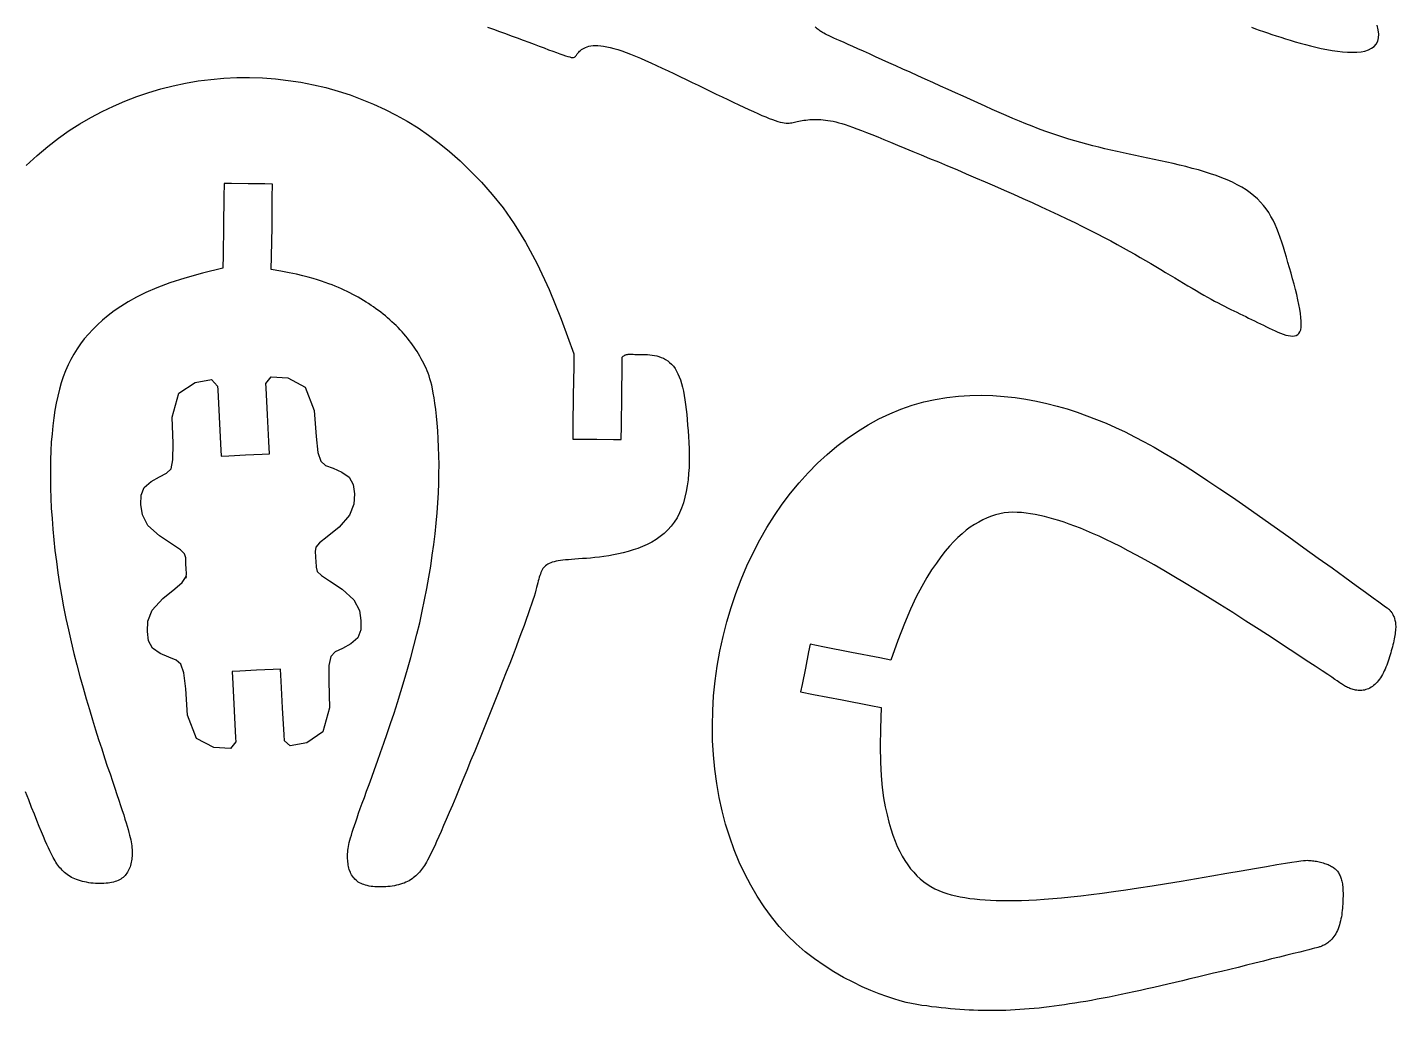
# Model space of a CAD drawing. Header units: millimetres. Extents: x 183 to 709, y 54 to 434.
# Drawn here: x 571.5 to 707.1, y 54.1 to 151.5 of the extents above; entities that cross this region are included whole.
import ezdxf

# ---------------------------------------------------------------- set-up
doc = ezdxf.new("R2010")
doc.units = ezdxf.units.MM

msp = doc.modelspace()

# ---------------------------------------------------------------- linework, layer by layer
for p, q in [((591.03, 136.06), (591.01, 134.75)), ((591.78, 136.05), (591.03, 136.06)), ((593.43, 136.03), (591.78, 136.05)), ((595.08, 136.01), (593.43, 136.03)), ((595.83, 136), (595.08, 136.01)), ((595.81, 134.67), (595.83, 136)), ((591.01, 134.75), (590.98, 131.85)), ((595.78, 131.75), (595.81, 134.67)), ((590.98, 131.85), (590.94, 128.96)), ((595.74, 128.83), (595.78, 131.75)), ((590.94, 128.96), (590.92, 127.65)), ((595.71, 127.52), (595.74, 128.83)), ((625.69, 119.17), (625.67, 117.94)), ((630.43, 115.02), (630.47, 118.02)), ((630.47, 118.02), (630.48, 118.85)), ((625.67, 117.94), (625.63, 115)), ((625.63, 115), (625.6, 112.07)), ((630.4, 112.03), (630.43, 115.02)), ((625.6, 112.07), (625.58, 110.73)), ((630.38, 110.67), (630.4, 112.03)), ((625.58, 110.73), (626.33, 110.72)), ((626.33, 110.72), (627.98, 110.7)), ((627.98, 110.7), (629.63, 110.68)), ((629.63, 110.68), (630.38, 110.67)), ((648.94, 89.65), (648.63, 88.03)), ((649.09, 90.39), (648.94, 89.65)), ((650.37, 90.14), (649.09, 90.39)), ((653.2, 89.58), (650.37, 90.14)), ((656.02, 89.03), (653.2, 89.58)), ((657.08, 88.82), (656.02, 89.03)), ((648.63, 88.03), (648.31, 86.41)), ((648.31, 86.41), (648.16, 85.68)), ((648.16, 85.68), (649.45, 85.42)), ((649.45, 85.42), (652.28, 84.87)), ((652.28, 84.87), (655.1, 84.31)), ((655.1, 84.31), (656.15, 84.11))]:
    msp.add_line(p, q)
for points in [[(617.14, 151.57), (617.72, 151.36), (618.31, 151.14), (618.9, 150.92), (619.49, 150.7), (620.07, 150.48), (620.65, 150.27), (621.21, 150.06), (621.75, 149.86), (622.26, 149.67), (622.75, 149.49), (623.19, 149.32), (623.6, 149.17), (623.97, 149.03), (624.31, 148.91), (624.6, 148.8), (624.86, 148.72), (625.09, 148.65), (625.28, 148.6), (625.43, 148.56), (625.56, 148.55), (625.66, 148.55), (625.74, 148.57), (625.8, 148.6), (625.85, 148.65), (625.9, 148.7), (625.94, 148.77), (625.98, 148.84), (626.03, 148.92), (626.1, 149), (626.17, 149.08), (626.25, 149.17), (626.34, 149.25), (626.45, 149.33), (626.57, 149.41), (626.7, 149.48), (626.84, 149.55), (627.01, 149.61), (627.18, 149.66), (627.38, 149.7), (627.59, 149.72), (627.83, 149.73), (628.08, 149.73), (628.35, 149.71), (628.64, 149.67), (628.96, 149.62), (629.29, 149.54), (629.65, 149.45), (630.03, 149.34), (630.44, 149.2), (630.86, 149.05), (631.31, 148.88), (631.79, 148.69), (632.28, 148.48), (632.8, 148.26), (633.33, 148.02), (633.88, 147.76), (634.44, 147.5), (635.02, 147.23), (635.6, 146.95), (636.2, 146.66), (636.8, 146.37), (637.4, 146.08), (638, 145.79), (638.6, 145.5), (639.2, 145.21), (639.79, 144.92), (640.37, 144.64), (640.93, 144.37), (641.48, 144.11), (642.02, 143.86), (642.53, 143.62), (643.02, 143.39), (643.49, 143.18), (643.92, 142.98), (644.33, 142.81), (644.7, 142.65), (645.04, 142.51), (645.36, 142.39), (645.64, 142.29), (645.9, 142.21), (646.14, 142.14), (646.35, 142.09), (646.54, 142.06), (646.71, 142.04), (646.87, 142.04), (647.02, 142.04), (647.15, 142.06), (647.29, 142.08), (647.42, 142.11), (647.55, 142.14), (647.69, 142.18), (647.83, 142.21), (647.99, 142.24), (648.15, 142.27), (648.32, 142.3), (648.49, 142.33), (648.68, 142.35), (648.87, 142.37), (649.07, 142.39), (649.27, 142.4), (649.48, 142.4), (649.7, 142.41), (649.92, 142.4), (650.15, 142.39), (650.38, 142.37), (650.62, 142.35), (650.87, 142.31), (651.12, 142.27), (651.38, 142.22), (651.65, 142.16), (651.93, 142.08), (652.24, 141.99), (652.57, 141.89), (652.93, 141.77), (653.31, 141.63), (653.74, 141.48), (654.2, 141.3), (654.69, 141.11), (655.22, 140.9), (655.8, 140.67), (656.41, 140.42), (657.06, 140.15), (657.76, 139.87), (658.5, 139.56), (659.28, 139.24), (660.09, 138.9), (660.94, 138.55), (661.81, 138.19), (662.71, 137.81), (663.62, 137.43), (664.55, 137.03), (665.49, 136.63), (666.43, 136.23), (667.38, 135.82), (668.32, 135.41), (669.26, 134.99), (670.18, 134.58), (671.1, 134.17), (671.99, 133.76), (672.86, 133.36), (673.7, 132.96), (674.52, 132.57), (675.32, 132.19), (676.09, 131.81), (676.83, 131.43), (677.54, 131.07), (678.23, 130.71), (678.88, 130.36), (679.51, 130.02), (680.12, 129.69), (680.7, 129.36), (681.26, 129.04), (681.81, 128.73), (682.33, 128.42), (682.85, 128.12), (683.35, 127.82), (683.84, 127.53), (684.31, 127.25), (684.78, 126.97), (685.23, 126.7), (685.68, 126.43), (686.11, 126.17), (686.53, 125.92), (686.94, 125.68), (687.34, 125.45), (687.73, 125.22), (688.11, 125), (688.47, 124.79), (688.83, 124.59), (689.18, 124.4), (689.52, 124.22), (689.84, 124.05), (690.16, 123.89), (690.47, 123.73), (690.78, 123.58), (691.08, 123.43), (691.38, 123.29), (691.67, 123.15), (691.97, 123.01), (692.26, 122.87), (692.55, 122.72), (692.84, 122.58), (693.14, 122.44), (693.43, 122.29), (693.72, 122.15), (694.01, 122.01), (694.31, 121.86), (694.6, 121.72), (694.89, 121.58), (695.17, 121.45), (695.45, 121.33), (695.72, 121.22), (695.98, 121.12), (696.24, 121.04), (696.48, 120.98), (696.7, 120.95), (696.91, 120.93), (697.1, 120.95), (697.27, 121), (697.42, 121.08), (697.54, 121.2), (697.64, 121.36), (697.71, 121.56), (697.75, 121.81), (697.77, 122.1), (697.76, 122.42), (697.73, 122.78), (697.68, 123.18), (697.61, 123.61), (697.52, 124.06), (697.42, 124.54), (697.31, 125.04), (697.18, 125.56), (697.05, 126.09), (696.9, 126.62), (696.76, 127.17), (696.61, 127.71), (696.45, 128.24), (696.3, 128.76), (696.15, 129.27), (696, 129.76), (695.85, 130.24), (695.69, 130.71), (695.52, 131.16), (695.35, 131.59), (695.17, 132.01), (694.97, 132.41), (694.76, 132.8), (694.54, 133.18), (694.29, 133.54), (694.03, 133.89), (693.74, 134.22), (693.42, 134.55), (693.08, 134.85), (692.71, 135.14), (692.31, 135.42), (691.88, 135.69), (691.42, 135.94), (690.94, 136.18), (690.43, 136.41), (689.9, 136.63), (689.34, 136.84), (688.77, 137.03), (688.18, 137.22), (687.58, 137.4), (686.97, 137.56), (686.34, 137.73), (685.71, 137.88), (685.08, 138.03), (684.45, 138.17), (683.81, 138.31), (683.19, 138.44), (682.56, 138.58), (681.95, 138.71), (681.33, 138.84), (680.72, 138.97), (680.12, 139.1), (679.51, 139.23), (678.91, 139.37), (678.31, 139.51), (677.71, 139.65), (677.12, 139.8), (676.52, 139.96), (675.93, 140.12), (675.33, 140.28), (674.74, 140.46), (674.14, 140.65), (673.54, 140.84), (672.94, 141.05), (672.34, 141.26), (671.72, 141.49), (671.11, 141.73), (670.48, 141.98), (669.84, 142.24), (669.19, 142.51), (668.52, 142.8), (667.84, 143.09), (667.15, 143.4), (666.44, 143.71), (665.73, 144.04), (665, 144.37), (664.27, 144.7), (663.52, 145.04), (662.77, 145.38), (662.02, 145.72), (661.26, 146.07), (660.51, 146.41), (659.76, 146.74), (659.02, 147.08), (658.3, 147.4), (657.59, 147.72), (656.89, 148.03), (656.23, 148.33), (655.58, 148.62), (654.97, 148.9), (654.39, 149.16), (653.84, 149.4), (653.34, 149.63), (652.87, 149.83), (652.46, 150.02), (652.08, 150.19), (651.75, 150.34), (651.45, 150.47), (651.2, 150.59), (650.97, 150.69), (650.77, 150.79), (650.61, 150.87), (650.47, 150.95), (650.34, 151.02), (650.24, 151.08), (650.15, 151.14), (650.06, 151.2), (649.98, 151.26), (649.89, 151.33), (649.8, 151.4), (649.7, 151.48), (649.59, 151.57)], [(692.82, 151.54), (693.22, 151.4), (693.61, 151.27), (694.02, 151.13), (694.43, 150.99), (694.85, 150.84), (695.29, 150.7), (695.74, 150.55), (696.2, 150.4), (696.68, 150.25), (697.17, 150.11), (697.67, 149.96), (698.18, 149.82), (698.69, 149.69), (699.22, 149.56), (699.75, 149.45), (700.29, 149.34), (700.82, 149.24), (701.34, 149.17), (701.85, 149.11), (702.35, 149.07), (702.83, 149.06), (703.28, 149.07), (703.7, 149.12), (704.08, 149.19), (704.43, 149.31), (704.73, 149.46), (704.99, 149.65), (705.19, 149.88), (705.34, 150.16), (705.42, 150.49), (705.44, 150.87), (705.4, 151.3), (705.3, 151.76)], [(571.43, 137.84), (572.5, 138.82), (573.56, 139.72), (574.62, 140.54), (575.68, 141.3), (576.75, 141.98), (577.84, 142.61), (578.94, 143.2), (580.06, 143.73), (581.21, 144.23), (582.38, 144.68), (583.56, 145.08), (584.77, 145.44), (585.99, 145.75), (587.22, 146.01), (588.47, 146.22), (589.73, 146.38), (591, 146.49), (592.28, 146.55), (593.56, 146.56), (594.84, 146.52), (596.11, 146.43), (597.38, 146.28), (598.64, 146.09), (599.88, 145.85), (601.11, 145.56), (602.32, 145.22), (603.52, 144.83), (604.69, 144.4), (605.85, 143.92), (606.98, 143.4), (608.09, 142.83), (609.18, 142.22), (610.25, 141.57), (611.3, 140.85), (612.35, 140.07), (613.38, 139.23), (614.42, 138.3), (615.46, 137.29), (616.52, 136.19), (617.58, 134.98), (618.67, 133.63), (619.77, 132.06), (620.89, 130.23), (622.05, 128.08), (623.23, 125.56), (624.44, 122.6), (625.69, 119.17)], [(590.92, 127.65), (588.89, 127.16), (587.14, 126.68), (585.65, 126.21), (584.37, 125.73), (583.28, 125.26), (582.34, 124.8), (581.53, 124.33), (580.81, 123.87), (580.15, 123.42), (579.54, 122.96), (578.98, 122.51), (578.47, 122.05), (578.01, 121.59), (577.58, 121.12), (577.18, 120.65), (576.81, 120.16), (576.47, 119.66), (576.15, 119.15), (575.85, 118.62), (575.58, 118.07), (575.33, 117.5), (575.1, 116.91), (574.9, 116.3), (574.71, 115.66), (574.54, 114.99), (574.39, 114.3), (574.26, 113.58), (574.15, 112.82), (574.06, 112.05), (573.98, 111.24), (573.91, 110.41), (573.87, 109.55), (573.84, 108.66), (573.82, 107.75), (573.82, 106.81), (573.83, 105.86), (573.86, 104.87), (573.91, 103.87), (573.98, 102.85), (574.06, 101.81), (574.16, 100.75), (574.27, 99.68), (574.41, 98.59), (574.56, 97.48), (574.73, 96.37), (574.92, 95.24), (575.13, 94.1), (575.36, 92.95), (575.61, 91.8), (575.87, 90.64), (576.15, 89.48), (576.44, 88.33), (576.74, 87.2), (577.05, 86.08), (577.36, 84.98), (577.68, 83.92), (577.99, 82.88), (578.3, 81.89), (578.6, 80.93), (578.9, 80.01), (579.19, 79.14), (579.46, 78.31), (579.73, 77.53), (579.97, 76.8), (580.2, 76.13), (580.41, 75.5), (580.6, 74.93), (580.77, 74.4), (580.93, 73.91), (581.08, 73.47), (581.21, 73.06), (581.32, 72.68), (581.43, 72.34), (581.52, 72.03), (581.6, 71.74), (581.67, 71.47), (581.73, 71.23), (581.78, 71), (581.82, 70.79), (581.85, 70.59), (581.88, 70.4), (581.9, 70.22), (581.91, 70.04), (581.92, 69.87), (581.92, 69.71), (581.92, 69.55), (581.91, 69.39), (581.89, 69.23), (581.88, 69.08), (581.85, 68.92), (581.82, 68.77), (581.79, 68.61), (581.75, 68.46), (581.71, 68.32), (581.66, 68.18), (581.6, 68.05), (581.54, 67.92), (581.47, 67.79), (581.4, 67.68), (581.31, 67.57), (581.22, 67.46), (581.13, 67.36), (581.02, 67.27), (580.91, 67.19), (580.79, 67.11), (580.66, 67.04), (580.52, 66.97), (580.38, 66.91), (580.23, 66.86), (580.06, 66.81), (579.89, 66.77), (579.71, 66.74), (579.53, 66.71), (579.33, 66.69), (579.13, 66.67), (578.92, 66.67), (578.71, 66.67), (578.49, 66.67), (578.28, 66.68), (578.06, 66.7), (577.84, 66.72), (577.62, 66.75), (577.41, 66.79), (577.2, 66.83), (577, 66.88), (576.8, 66.93), (576.61, 66.99), (576.42, 67.06), (576.25, 67.13), (576.08, 67.2), (575.92, 67.28), (575.77, 67.37), (575.62, 67.46), (575.49, 67.55), (575.35, 67.65), (575.23, 67.76), (575.11, 67.87), (574.99, 67.99), (574.88, 68.11), (574.77, 68.23), (574.67, 68.36), (574.57, 68.49), (574.47, 68.63), (574.37, 68.77), (574.28, 68.92), (574.19, 69.08), (574.09, 69.25), (573.99, 69.44), (573.88, 69.66), (573.76, 69.91), (573.62, 70.2), (573.48, 70.53), (573.31, 70.9), (573.13, 71.33), (572.94, 71.8), (572.72, 72.33), (572.49, 72.91), (572.23, 73.54), (571.96, 74.22), (571.67, 74.97), (571.36, 75.76)], [(630.48, 118.85), (630.59, 118.94), (630.69, 119.01), (630.77, 119.06), (630.85, 119.09), (630.92, 119.11), (630.99, 119.12), (631.07, 119.13), (631.15, 119.13), (631.24, 119.13), (631.34, 119.13), (631.46, 119.13), (631.58, 119.13), (631.72, 119.12), (631.87, 119.12), (632.03, 119.12), (632.2, 119.12), (632.39, 119.12), (632.58, 119.12), (632.79, 119.11), (633, 119.1), (633.22, 119.08), (633.44, 119.05), (633.67, 119.02), (633.9, 118.97), (634.12, 118.9), (634.35, 118.82), (634.57, 118.73), (634.78, 118.62), (634.99, 118.48), (635.18, 118.33), (635.37, 118.15), (635.55, 117.95), (635.71, 117.72), (635.86, 117.47), (636, 117.2), (636.13, 116.9), (636.25, 116.58), (636.35, 116.23), (636.45, 115.86), (636.54, 115.46), (636.62, 115.05), (636.69, 114.61), (636.76, 114.15), (636.82, 113.67), (636.87, 113.17), (636.92, 112.65), (636.96, 112.11), (637, 111.55), (637.04, 110.97), (637.08, 110.37), (637.1, 109.77), (637.11, 109.15), (637.11, 108.53), (637.1, 107.91), (637.06, 107.3), (637.01, 106.69), (636.93, 106.1), (636.83, 105.52), (636.7, 104.96), (636.55, 104.41), (636.36, 103.89), (636.15, 103.4), (635.91, 102.93), (635.63, 102.5), (635.33, 102.09), (634.99, 101.72), (634.63, 101.38), (634.24, 101.07), (633.83, 100.78), (633.4, 100.52), (632.95, 100.29), (632.5, 100.08), (632.03, 99.89), (631.55, 99.73), (631.07, 99.58), (630.58, 99.45), (630.1, 99.34), (629.62, 99.24), (629.14, 99.16), (628.67, 99.09), (628.22, 99.03), (627.77, 98.98), (627.35, 98.93), (626.93, 98.9), (626.54, 98.87), (626.16, 98.84), (625.8, 98.81), (625.47, 98.79), (625.16, 98.76), (624.87, 98.74), (624.6, 98.71), (624.36, 98.68), (624.13, 98.65), (623.92, 98.61), (623.73, 98.57), (623.55, 98.52), (623.4, 98.46), (623.25, 98.4), (623.12, 98.33), (623, 98.26), (622.89, 98.17), (622.8, 98.08), (622.71, 97.98), (622.63, 97.88), (622.56, 97.76), (622.49, 97.63), (622.43, 97.5), (622.37, 97.35), (622.32, 97.2), (622.26, 97.03), (622.21, 96.85), (622.16, 96.66), (622.11, 96.46), (622.05, 96.25), (621.99, 96.01), (621.92, 95.75), (621.84, 95.45), (621.74, 95.13), (621.63, 94.76), (621.49, 94.35), (621.34, 93.89), (621.17, 93.39), (620.97, 92.83), (620.75, 92.23), (620.51, 91.58), (620.25, 90.88), (619.97, 90.13), (619.66, 89.34), (619.34, 88.49), (618.99, 87.61), (618.63, 86.68), (618.25, 85.73), (617.87, 84.76), (617.47, 83.77), (617.07, 82.77), (616.67, 81.77), (616.26, 80.78), (615.86, 79.79), (615.46, 78.82), (615.07, 77.87), (614.7, 76.95), (614.33, 76.07), (613.98, 75.23), (613.65, 74.45), (613.34, 73.71), (613.05, 73.03), (612.78, 72.41), (612.53, 71.84), (612.3, 71.32), (612.09, 70.85), (611.9, 70.42), (611.73, 70.05), (611.57, 69.73), (611.43, 69.44), (611.31, 69.2), (611.19, 68.98), (611.09, 68.79), (610.98, 68.62), (610.89, 68.47), (610.79, 68.32), (610.69, 68.18), (610.59, 68.05), (610.48, 67.92), (610.38, 67.79), (610.27, 67.67), (610.15, 67.55), (610.03, 67.44), (609.91, 67.33), (609.78, 67.23), (609.65, 67.13), (609.51, 67.04), (609.36, 66.95), (609.2, 66.87), (609.04, 66.8), (608.87, 66.72), (608.7, 66.66), (608.51, 66.6), (608.32, 66.54), (608.12, 66.5), (607.91, 66.45), (607.7, 66.42), (607.49, 66.39), (607.27, 66.36), (607.05, 66.34), (606.84, 66.33), (606.62, 66.33), (606.4, 66.33), (606.19, 66.33), (605.98, 66.35), (605.78, 66.36), (605.59, 66.39), (605.4, 66.42), (605.22, 66.46), (605.05, 66.5), (604.89, 66.56), (604.74, 66.61), (604.6, 66.68), (604.46, 66.75), (604.33, 66.82), (604.22, 66.9), (604.11, 66.99), (604, 67.09), (603.91, 67.19), (603.82, 67.29), (603.74, 67.4), (603.67, 67.52), (603.6, 67.65), (603.54, 67.78), (603.49, 67.91), (603.44, 68.05), (603.4, 68.2), (603.37, 68.35), (603.34, 68.5), (603.32, 68.66), (603.3, 68.81), (603.28, 68.97), (603.27, 69.13), (603.27, 69.29), (603.27, 69.45), (603.27, 69.61), (603.29, 69.78), (603.3, 69.96), (603.33, 70.14), (603.36, 70.33), (603.4, 70.53), (603.44, 70.74), (603.5, 70.96), (603.57, 71.21), (603.64, 71.47), (603.73, 71.76), (603.83, 72.07), (603.94, 72.41), (604.07, 72.78), (604.21, 73.18), (604.36, 73.63), (604.53, 74.11), (604.72, 74.63), (604.93, 75.2), (605.15, 75.82), (605.39, 76.49), (605.66, 77.21), (605.94, 77.98), (606.23, 78.8), (606.54, 79.67), (606.86, 80.58), (607.19, 81.53), (607.53, 82.52), (607.87, 83.55), (608.21, 84.6), (608.55, 85.69), (608.88, 86.8), (609.21, 87.93), (609.53, 89.07), (609.84, 90.22), (610.13, 91.37), (610.41, 92.52), (610.67, 93.66), (610.9, 94.79), (611.12, 95.92), (611.32, 97.03), (611.5, 98.13), (611.66, 99.21), (611.81, 100.28), (611.93, 101.34), (612.04, 102.38), (612.13, 103.4), (612.2, 104.4), (612.26, 105.38), (612.3, 106.34), (612.32, 107.27), (612.33, 108.19), (612.32, 109.07), (612.29, 109.93), (612.25, 110.76), (612.2, 111.55), (612.14, 112.3), (612.07, 113.01), (612, 113.66), (611.92, 114.27), (611.84, 114.81), (611.76, 115.29), (611.68, 115.71), (611.6, 116.08), (611.52, 116.41), (611.43, 116.71), (611.34, 116.99), (611.25, 117.25), (611.15, 117.49), (611.04, 117.74), (610.93, 117.98), (610.82, 118.22), (610.7, 118.46), (610.57, 118.69), (610.44, 118.93), (610.3, 119.16), (610.16, 119.39), (610.01, 119.62), (609.86, 119.84), (609.7, 120.07), (609.54, 120.29), (609.38, 120.51), (609.2, 120.72), (609.03, 120.94), (608.85, 121.15), (608.66, 121.36), (608.47, 121.56), (608.27, 121.77), (608.07, 121.97), (607.87, 122.16), (607.66, 122.36), (607.45, 122.55), (607.23, 122.74), (607.01, 122.93), (606.79, 123.11), (606.56, 123.29), (606.32, 123.47), (606.08, 123.64), (605.84, 123.82), (605.6, 123.98), (605.35, 124.15), (605.1, 124.31), (604.84, 124.47), (604.58, 124.62), (604.31, 124.78), (604.05, 124.92), (603.78, 125.07), (603.5, 125.21), (603.22, 125.35), (602.94, 125.48), (602.66, 125.61), (602.36, 125.74), (602.05, 125.87), (601.74, 126), (601.4, 126.12), (601.05, 126.25), (600.68, 126.38), (600.28, 126.51), (599.85, 126.64), (599.36, 126.77), (598.82, 126.91), (598.19, 127.06), (597.47, 127.21), (596.65, 127.36), (595.71, 127.52)], [(656.15, 84.11), (656.07, 82.04), (656.05, 80.24), (656.07, 78.69), (656.14, 77.34), (656.25, 76.18), (656.38, 75.17), (656.54, 74.28), (656.72, 73.49), (656.9, 72.75), (657.09, 72.08), (657.3, 71.45), (657.51, 70.87), (657.74, 70.34), (657.98, 69.84), (658.23, 69.37), (658.49, 68.94), (658.77, 68.53), (659.06, 68.14), (659.36, 67.78), (659.68, 67.44), (660.01, 67.14), (660.35, 66.85), (660.71, 66.59), (661.07, 66.36), (661.45, 66.15), (661.84, 65.97), (662.25, 65.81), (662.66, 65.67), (663.09, 65.55), (663.53, 65.45), (663.98, 65.35), (664.44, 65.27), (664.91, 65.2), (665.4, 65.14), (665.9, 65.09), (666.43, 65.04), (666.97, 65.01), (667.53, 64.98), (668.12, 64.97), (668.74, 64.97), (669.38, 64.97), (670.06, 64.99), (670.77, 65.02), (671.52, 65.06), (672.3, 65.11), (673.14, 65.18), (674.01, 65.26), (674.94, 65.35), (675.91, 65.46), (676.94, 65.58), (678.03, 65.72), (679.17, 65.88), (680.38, 66.05), (681.65, 66.24), (682.99, 66.44), (684.4, 66.67), (685.87, 66.91), (687.39, 67.16), (688.91, 67.42), (690.4, 67.68), (691.82, 67.93), (693.14, 68.16), (694.33, 68.36), (695.36, 68.54), (696.19, 68.68), (696.84, 68.79), (697.34, 68.86), (697.72, 68.91), (698, 68.95), (698.2, 68.96), (698.35, 68.97), (698.48, 68.96), (698.61, 68.95), (698.74, 68.94), (698.88, 68.93), (699.01, 68.91), (699.14, 68.89), (699.28, 68.87), (699.41, 68.84), (699.55, 68.82), (699.68, 68.78), (699.81, 68.75), (699.94, 68.71), (700.07, 68.67), (700.19, 68.63), (700.31, 68.58), (700.43, 68.54), (700.54, 68.48), (700.65, 68.43), (700.75, 68.37), (700.85, 68.31), (700.95, 68.25), (701.04, 68.19), (701.12, 68.12), (701.2, 68.05), (701.28, 67.97), (701.34, 67.89), (701.41, 67.81), (701.47, 67.73), (701.52, 67.64), (701.57, 67.54), (701.62, 67.44), (701.66, 67.34), (701.7, 67.24), (701.73, 67.12), (701.76, 67.01), (701.79, 66.89), (701.82, 66.76), (701.84, 66.63), (701.86, 66.49), (701.87, 66.35), (701.89, 66.21), (701.9, 66.05), (701.9, 65.9), (701.91, 65.73), (701.91, 65.56), (701.91, 65.39), (701.9, 65.21), (701.9, 65.02), (701.89, 64.83), (701.88, 64.63), (701.86, 64.43), (701.85, 64.22), (701.83, 64.01), (701.8, 63.8), (701.77, 63.58), (701.74, 63.37), (701.7, 63.16), (701.66, 62.96), (701.6, 62.75), (701.55, 62.56), (701.49, 62.37), (701.42, 62.18), (701.35, 62.01), (701.27, 61.84), (701.19, 61.69), (701.1, 61.54), (701, 61.41), (700.91, 61.28), (700.81, 61.17), (700.7, 61.06), (700.6, 60.97), (700.5, 60.88), (700.39, 60.8), (700.29, 60.73), (700.19, 60.66), (700.09, 60.6), (699.99, 60.55), (699.9, 60.51), (699.81, 60.47), (699.73, 60.43), (699.65, 60.4), (699.58, 60.38), (699.5, 60.35), (699.4, 60.33), (699.27, 60.29), (699.09, 60.25), (698.85, 60.18), (698.53, 60.11), (698.12, 60), (697.61, 59.88), (697.01, 59.73), (696.34, 59.56), (695.61, 59.38), (694.82, 59.19), (694.01, 58.98), (693.18, 58.78), (692.34, 58.57), (691.5, 58.36), (690.68, 58.16), (689.87, 57.96), (689.07, 57.77), (688.28, 57.57), (687.5, 57.39), (686.74, 57.21), (685.99, 57.03), (685.26, 56.86), (684.55, 56.69), (683.84, 56.53), (683.16, 56.37), (682.48, 56.22), (681.83, 56.07), (681.18, 55.93), (680.55, 55.8), (679.92, 55.67), (679.31, 55.54), (678.72, 55.42), (678.13, 55.31), (677.55, 55.2), (676.99, 55.09), (676.43, 54.99), (675.88, 54.9), (675.34, 54.81), (674.81, 54.73), (674.29, 54.65), (673.77, 54.57), (673.27, 54.51), (672.77, 54.44), (672.27, 54.38), (671.78, 54.33), (671.3, 54.28), (670.82, 54.24), (670.34, 54.2), (669.87, 54.17), (669.41, 54.14), (668.94, 54.11), (668.48, 54.09), (668.02, 54.08), (667.57, 54.07), (667.11, 54.07), (666.66, 54.07), (666.21, 54.08), (665.75, 54.09), (665.3, 54.1), (664.85, 54.12), (664.39, 54.15), (663.93, 54.18), (663.48, 54.21), (663.02, 54.25), (662.55, 54.3), (662.08, 54.35), (661.61, 54.4), (661.14, 54.46), (660.66, 54.53), (660.17, 54.59), (659.68, 54.68), (659.16, 54.77), (658.61, 54.89), (658.02, 55.04), (657.39, 55.23), (656.7, 55.46), (655.95, 55.73), (655.13, 56.06), (654.26, 56.44), (653.35, 56.88), (652.4, 57.37), (651.44, 57.92), (650.48, 58.53), (649.52, 59.19), (648.6, 59.91), (647.7, 60.7), (646.85, 61.53), (646.04, 62.42), (645.27, 63.37), (644.54, 64.36), (643.86, 65.41), (643.22, 66.49), (642.62, 67.63), (642.08, 68.8), (641.58, 70.01), (641.13, 71.26), (640.73, 72.54), (640.38, 73.86), (640.08, 75.21), (639.84, 76.59), (639.65, 77.99), (639.52, 79.41), (639.44, 80.86), (639.42, 82.32), (639.45, 83.79), (639.54, 85.27), (639.69, 86.75), (639.89, 88.23), (640.15, 89.7), (640.47, 91.16), (640.84, 92.6), (641.26, 94.03), (641.73, 95.43), (642.26, 96.8), (642.83, 98.15), (643.45, 99.46), (644.11, 100.73), (644.82, 101.95), (645.56, 103.14), (646.34, 104.27), (647.16, 105.36), (648.02, 106.4), (648.91, 107.38), (649.83, 108.32), (650.78, 109.2), (651.76, 110.02), (652.76, 110.79), (653.79, 111.49), (654.84, 112.14), (655.91, 112.72), (657, 113.24), (658.1, 113.69), (659.22, 114.08), (660.36, 114.4), (661.5, 114.65), (662.65, 114.84), (663.79, 114.97), (664.94, 115.04), (666.08, 115.06), (667.2, 115.04), (668.31, 114.96), (669.4, 114.84), (670.47, 114.69), (671.52, 114.49), (672.56, 114.26), (673.57, 114), (674.57, 113.71), (675.56, 113.39), (676.52, 113.04), (677.48, 112.68), (678.42, 112.29), (679.36, 111.88), (680.3, 111.43), (681.25, 110.96), (682.21, 110.46), (683.19, 109.92), (684.19, 109.34), (685.21, 108.72), (686.27, 108.06), (687.37, 107.35), (688.52, 106.6), (689.71, 105.8), (690.96, 104.95), (692.26, 104.04), (693.63, 103.08), (695.07, 102.06), (696.54, 101.02), (698.01, 99.96), (699.45, 98.93), (700.82, 97.95), (702.08, 97.03), (703.2, 96.22), (704.14, 95.54), (704.89, 95), (705.45, 94.59), (705.85, 94.3), (706.12, 94.1), (706.29, 93.98), (706.38, 93.91), (706.42, 93.89), (706.43, 93.87), (706.44, 93.86), (706.46, 93.85), (706.47, 93.84), (706.49, 93.82), (706.51, 93.8), (706.53, 93.77), (706.56, 93.74), (706.59, 93.71), (706.62, 93.67), (706.66, 93.63), (706.69, 93.58), (706.73, 93.52), (706.77, 93.46), (706.81, 93.4), (706.85, 93.33), (706.88, 93.25), (706.92, 93.17), (706.96, 93.08), (706.99, 92.99), (707.02, 92.89), (707.05, 92.79), (707.07, 92.68), (707.09, 92.57), (707.1, 92.44), (707.11, 92.32), (707.12, 92.18), (707.12, 92.05), (707.11, 91.9), (707.1, 91.75), (707.08, 91.59), (707.06, 91.43), (707.04, 91.26), (707.01, 91.09), (706.97, 90.91), (706.94, 90.72), (706.89, 90.53), (706.85, 90.34), (706.8, 90.14), (706.75, 89.94), (706.69, 89.74), (706.63, 89.54), (706.57, 89.33), (706.51, 89.13), (706.45, 88.92), (706.38, 88.72), (706.31, 88.52), (706.23, 88.32), (706.15, 88.13), (706.07, 87.93), (705.99, 87.75), (705.9, 87.57), (705.81, 87.39), (705.71, 87.22), (705.61, 87.06), (705.51, 86.91), (705.4, 86.77), (705.29, 86.63), (705.17, 86.51), (705.06, 86.4), (704.93, 86.29), (704.81, 86.2), (704.68, 86.12), (704.55, 86.04), (704.42, 85.98), (704.29, 85.93), (704.16, 85.89), (704.03, 85.85), (703.9, 85.83), (703.77, 85.81), (703.64, 85.81), (703.51, 85.81), (703.39, 85.81), (703.27, 85.82), (703.15, 85.84), (703.03, 85.86), (702.91, 85.89), (702.8, 85.93), (702.69, 85.97), (702.58, 86.01), (702.47, 86.05), (702.36, 86.1), (702.26, 86.16), (702.15, 86.21), (702.05, 86.27), (701.95, 86.33), (701.86, 86.39), (701.76, 86.45), (701.67, 86.51), (701.58, 86.57), (701.47, 86.65), (701.32, 86.76), (701.1, 86.9), (700.8, 87.11), (700.39, 87.39), (699.84, 87.75), (699.14, 88.22), (698.26, 88.79), (697.24, 89.46), (696.1, 90.21), (694.88, 91.01), (693.59, 91.84), (692.28, 92.69), (690.97, 93.52), (689.69, 94.33), (688.47, 95.1), (687.3, 95.81), (686.2, 96.49), (685.14, 97.11), (684.14, 97.7), (683.19, 98.25), (682.29, 98.75), (681.43, 99.22), (680.62, 99.66), (679.84, 100.06), (679.1, 100.44), (678.4, 100.78), (677.73, 101.09), (677.09, 101.38), (676.48, 101.64), (675.89, 101.88), (675.33, 102.1), (674.78, 102.3), (674.26, 102.49), (673.75, 102.65), (673.26, 102.8), (672.78, 102.93), (672.31, 103.05), (671.85, 103.16), (671.39, 103.25), (670.95, 103.33), (670.5, 103.39), (670.06, 103.44), (669.63, 103.46), (669.19, 103.47), (668.76, 103.45), (668.34, 103.4), (667.91, 103.32), (667.48, 103.21), (667.06, 103.08), (666.64, 102.92), (666.22, 102.72), (665.8, 102.5), (665.39, 102.26), (664.97, 101.98), (664.57, 101.68), (664.16, 101.34), (663.75, 100.97), (663.34, 100.56), (662.92, 100.1), (662.49, 99.6), (662.06, 99.05), (661.61, 98.44), (661.14, 97.76), (660.66, 97), (660.16, 96.11), (659.62, 95.08), (659.05, 93.86), (658.44, 92.43), (657.78, 90.76), (657.08, 88.82)]]:
    msp.add_lwpolyline(points)
at = {"flags": 128}
msp.add_lwpolyline([(591.67, 80.04), (590.02, 80.15), (588.31, 81.06), (587.42, 83.36), (587.23, 85.96), (587.05, 87.55), (586.76, 88.41), (586.29, 88.81), (585.55, 89.1), (584.68, 89.47), (583.93, 90), (583.55, 90.73), (583.44, 91.65), (583.48, 92.67), (583.91, 93.77), (584.96, 94.93), (586.14, 95.89), (586.88, 96.5), (587.28, 97.09), (587.24, 96.93), (587.32, 97.31), (587.31, 97.37), (587.31, 97.42), (587.28, 97.84), (587.25, 98.4), (587.23, 98.94), (587.12, 99.36), (586.71, 99.76), (585.91, 100.29), (584.64, 101.12), (583.48, 102.17), (582.94, 103.22), (582.79, 104.23), (582.81, 105.16), (583.11, 105.93), (583.8, 106.52), (584.63, 106.98), (585.34, 107.34), (585.77, 107.79), (585.96, 108.68), (585.99, 110.28), (585.9, 112.88), (586.56, 115.26), (588.16, 116.34), (589.79, 116.62), (590.39, 115.98), (590.41, 115.6), (590.54, 112.92), (590.68, 110.25), (590.74, 109.03), (591.49, 109.07), (593.14, 109.15), (594.79, 109.24), (595.54, 109.27), (595.48, 110.48), (595.34, 113.14), (595.2, 115.8), (595.18, 116.23), (595.71, 116.9), (597.36, 116.79), (599.06, 115.88), (599.96, 113.57), (600.14, 110.98), (600.33, 109.38), (600.61, 108.52), (601.08, 108.12), (601.83, 107.84), (602.69, 107.46), (603.44, 106.94), (603.82, 106.21), (603.94, 105.29), (603.89, 104.27), (603.46, 103.17), (602.42, 102), (601.23, 101.05), (600.5, 100.44), (600.13, 100), (600.06, 99.57), (600.1, 99.04), (600.13, 98.52), (600.14, 98.12), (600.15, 98.02), (600.26, 97.59), (600.67, 97.2), (601.47, 96.67), (602.74, 95.84), (603.9, 94.79), (604.44, 93.74), (604.59, 92.73), (604.57, 91.8), (604.27, 91.03), (603.58, 90.44), (602.75, 89.98), (602.04, 89.62), (601.61, 89.17), (601.42, 88.28), (601.4, 86.68), (601.48, 84.08), (600.82, 81.7), (599.22, 80.62), (597.59, 80.33), (597, 80.81), (596.97, 81.41), (596.83, 84.07), (596.69, 86.73), (596.63, 87.93), (595.88, 87.9), (594.23, 87.81), (592.59, 87.73), (591.84, 87.69), (591.9, 86.47), (592.04, 83.79), (592.17, 81.11), (592.19, 80.71), (591.67, 80.04)], dxfattribs=at)

doc.saveas('drawing.dxf')
